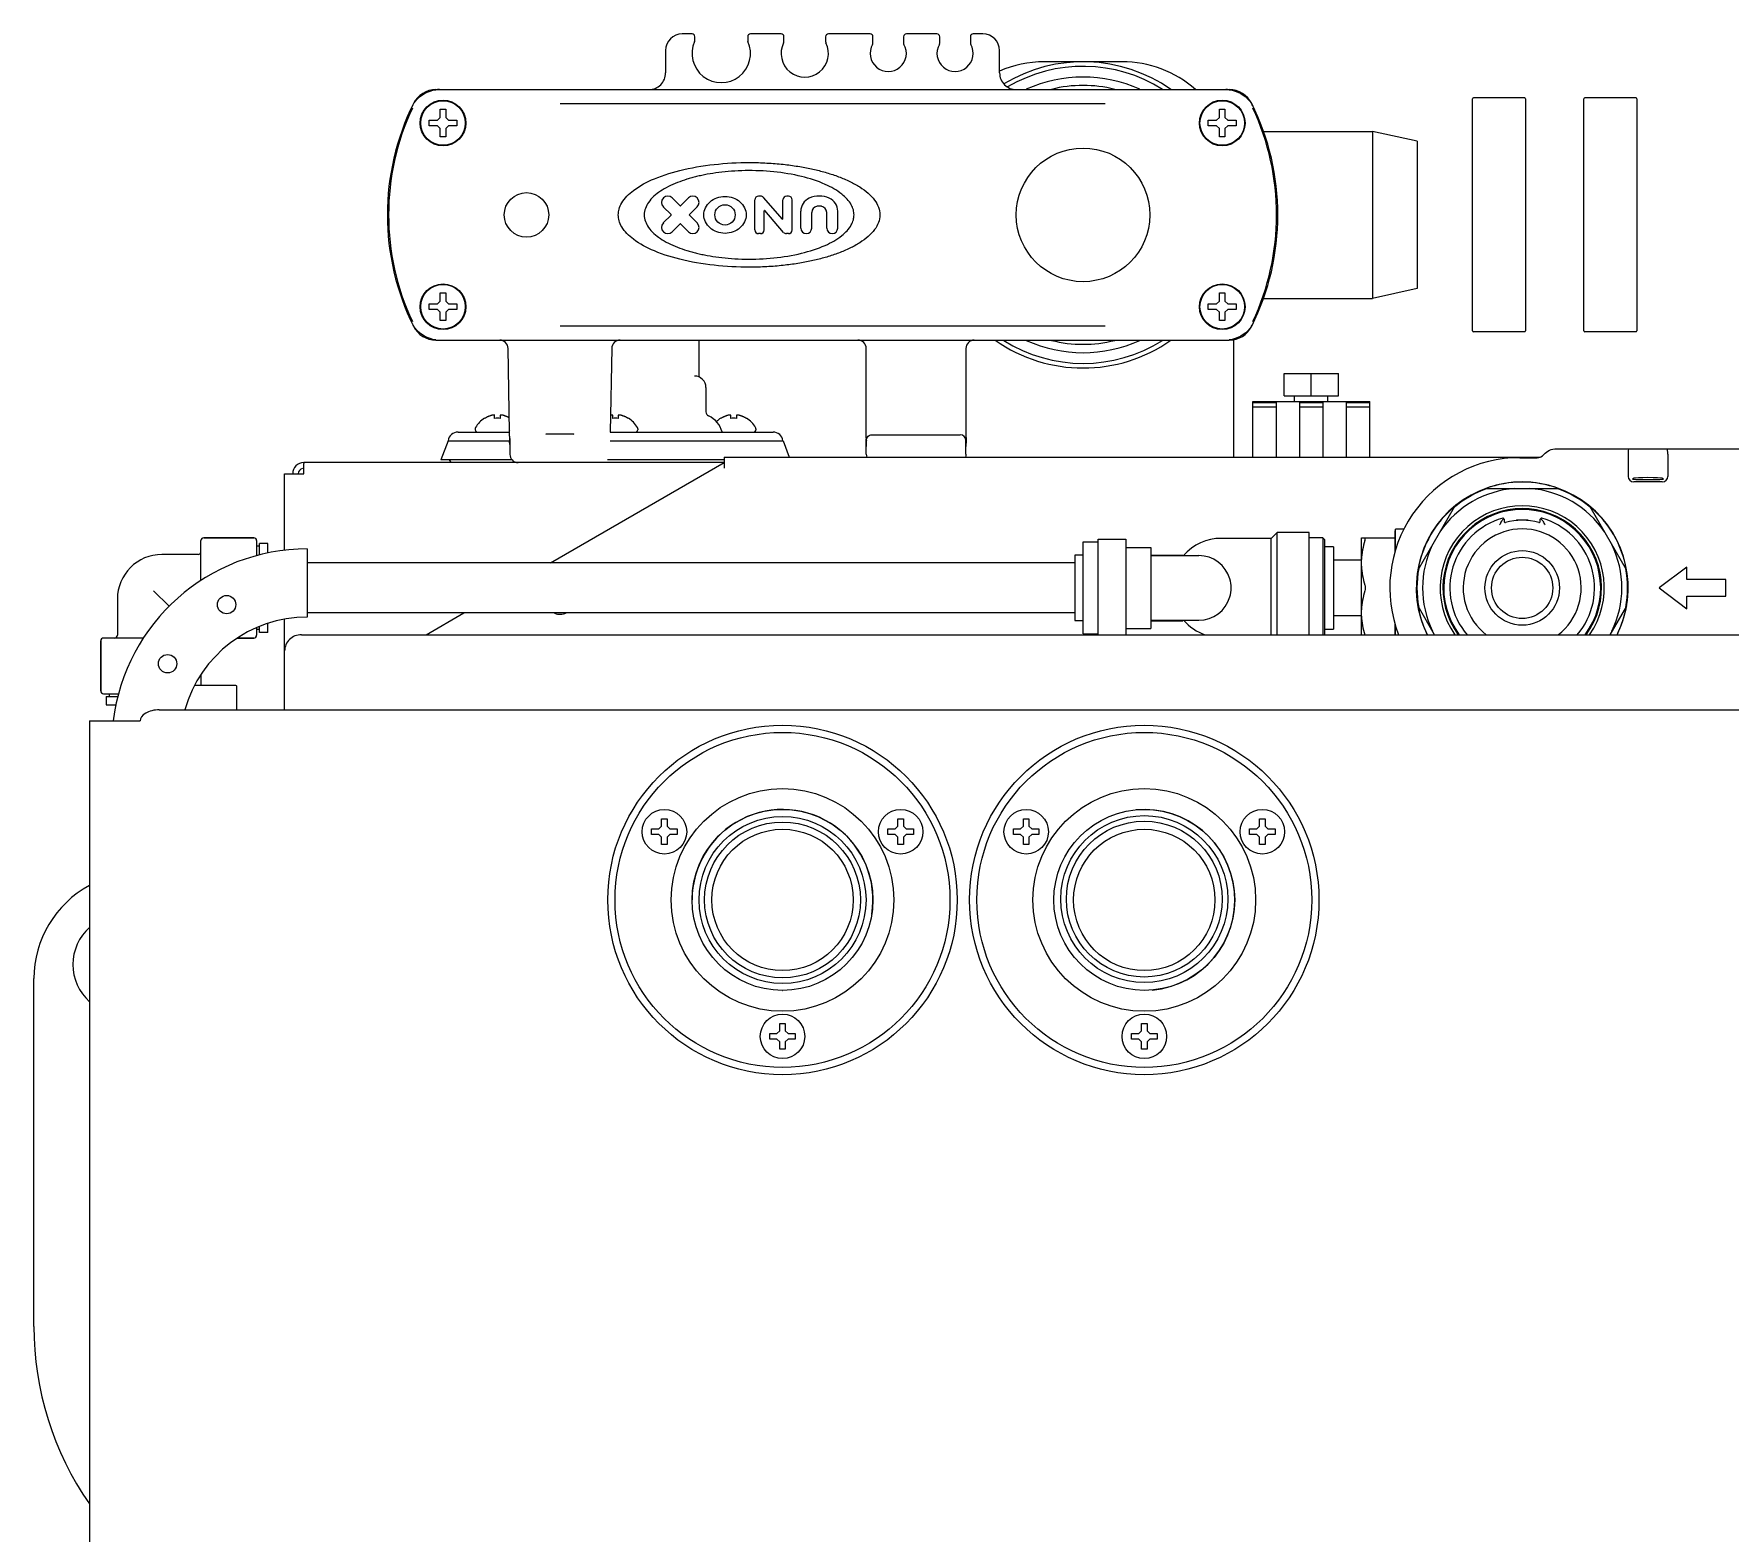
# Model space of a CAD drawing. Header units: millimetres. Extents: x 2482 to 7241, y 2335 to 6851.
# Drawn here: x 4966 to 5270.7, y 3093.3 to 3362.5 of the extents above; entities that cross this region are included whole.
import ezdxf

# ---------------------------------------------------------------- set-up
doc = ezdxf.new("R2010")
doc.units = ezdxf.units.MM
doc.header["$LTSCALE"] = 669.9
doc.layers.get('0').update_dxf_attribs({"linetype": 'CONTINUOUS'})
for name, color, linetype in [('_2211', 7, 'CONTINUOUS'), ('_7182', 7, 'CONTINUOUS'), ('_9295', 7, 'CONTINUOUS'), ('ASSI', 7, 'CONTINUOUS'), ('GEOM', 7, 'CONTINUOUS')]:
    doc.layers.add(name, color=color, linetype=linetype)

msp = doc.modelspace()

# ---------------------------------------------------------------- linework, layer by layer
at = {"color": 7, "linetype": 'Continuous'}
for p, q in [((5224.5, 3309.18), (5224.5, 3350.88)), ((5233.85, 3351.03), (5224.65, 3351.03)), ((5234, 3350.88), (5234, 3309.18)), ((5244.5, 3309.18), (5244.5, 3350.88)), ((5253.85, 3351.03), (5244.65, 3351.03)), ((5254, 3350.88), (5254, 3309.18)), ((5037, 3346.03), (5037, 3347.03)), ((5037, 3347.03), (5038.5, 3347.03)), ((5038.5, 3347.03), (5039, 3347.53)), ((5039, 3347.53), (5039, 3349.03)), ((5039, 3349.03), (5040, 3349.03)), ((5040, 3349.03), (5040, 3347.53)), ((5040, 3347.53), (5040.5, 3347.03)), ((5040.5, 3347.03), (5042, 3347.03)), ((5042, 3347.03), (5042, 3346.03)), ((5177, 3346.03), (5177, 3347.03)), ((5177, 3347.03), (5178.5, 3347.03)), ((5178.5, 3347.03), (5179, 3347.53)), ((5179, 3347.53), (5179, 3349.03)), ((5179, 3349.03), (5180, 3349.03)), ((5180, 3349.03), (5180, 3347.53)), ((5180, 3347.53), (5180.5, 3347.03)), ((5180.5, 3347.03), (5182, 3347.03)), ((5182, 3347.03), (5182, 3346.03)), ((5038.5, 3346.03), (5037, 3346.03)), ((5039, 3345.53), (5038.5, 3346.03)), ((5039, 3344.03), (5039, 3345.53)), ((5040, 3344.03), (5039, 3344.03)), ((5040.5, 3346.03), (5040, 3345.53)), ((5040, 3345.53), (5040, 3344.03)), ((5042, 3346.03), (5040.5, 3346.03)), ((5178.5, 3346.03), (5177, 3346.03)), ((5179, 3345.53), (5178.5, 3346.03)), ((5179, 3344.03), (5179, 3345.53)), ((5180, 3344.03), (5179, 3344.03)), ((5180.5, 3346.03), (5180, 3345.53)), ((5180, 3345.53), (5180, 3344.03)), ((5182, 3346.03), (5180.5, 3346.03)), ((5039, 3314.53), (5039, 3316.03)), ((5039, 3316.03), (5040, 3316.03)), ((5040, 3316.03), (5040, 3314.53)), ((5179, 3314.53), (5179, 3316.03)), ((5179, 3316.03), (5180, 3316.03)), ((5180, 3316.03), (5180, 3314.53)), ((5037, 3313.03), (5037, 3314.03)), ((5037, 3314.03), (5038.5, 3314.03)), ((5038.5, 3313.03), (5037, 3313.03)), ((5038.5, 3314.03), (5039, 3314.53)), ((5039, 3312.53), (5038.5, 3313.03)), ((5040, 3314.53), (5040.5, 3314.03)), ((5040.5, 3313.03), (5040, 3312.53)), ((5040.5, 3314.03), (5042, 3314.03)), ((5042, 3313.03), (5040.5, 3313.03)), ((5042, 3314.03), (5042, 3313.03)), ((5177, 3313.03), (5177, 3314.03)), ((5177, 3314.03), (5178.5, 3314.03)), ((5178.5, 3313.03), (5177, 3313.03)), ((5178.5, 3314.03), (5179, 3314.53)), ((5179, 3312.53), (5178.5, 3313.03)), ((5180, 3314.53), (5180.5, 3314.03)), ((5180.5, 3313.03), (5180, 3312.53)), ((5180.5, 3314.03), (5182, 3314.03)), ((5182, 3313.03), (5180.5, 3313.03)), ((5182, 3314.03), (5182, 3313.03)), ((5039, 3311.03), (5039, 3312.53)), ((5040, 3311.03), (5039, 3311.03)), ((5040, 3312.53), (5040, 3311.03)), ((5179, 3311.03), (5179, 3312.53)), ((5180, 3311.03), (5179, 3311.03)), ((5180, 3312.53), (5180, 3311.03)), ((5233.85, 3309.03), (5224.65, 3309.03)), ((5253.85, 3309.03), (5244.65, 3309.03)), ((5190.61, 3297.53), (5190.61, 3301.53)), ((5190.61, 3301.53), (5200.39, 3301.53)), ((5195.5, 3297.53), (5195.5, 3301.53)), ((5200.39, 3297.53), (5200.39, 3301.53)), ((5190.61, 3297.53), (5200.39, 3297.53)), ((5185, 3286.53), (5185, 3296.53)), ((5185, 3296.53), (5206, 3296.53)), ((5185, 3296.34), (5189.2, 3296.34)), ((5185, 3295.53), (5189.2, 3295.53)), ((5189.2, 3296.34), (5189.2, 3286.53)), ((5193.4, 3296.34), (5193.4, 3286.53)), ((5193.4, 3296.34), (5197.6, 3296.34)), ((5193.4, 3295.53), (5197.6, 3295.53)), ((5197.6, 3296.34), (5197.6, 3286.53)), ((5201.8, 3296.34), (5201.8, 3286.53)), ((5201.8, 3296.34), (5206, 3296.34)), ((5201.8, 3295.53), (5206, 3295.53)), ((5206, 3286.53), (5206, 3296.53)), ((5046.98, 3293.47), (5046.98, 3293.51)), ((5048.71, 3294.03), (5048.69, 3294.04)), ((5048.78, 3293.47), (5048.78, 3294.03)), ((5049.78, 3294.03), (5049.78, 3293.47)), ((5049.85, 3294.03), (5049.78, 3294.03)), ((5069.93, 3294.03), (5069.91, 3294.04)), ((5070, 3293.47), (5070, 3294.03)), ((5071, 3294.03), (5071, 3293.47)), ((5071.07, 3294.03), (5071, 3294.03)), ((5072.8, 3293.51), (5072.8, 3293.47)), ((5089.42, 3293.47), (5089.42, 3293.51)), ((5091.15, 3294.03), (5091.12, 3294.04)), ((5091.22, 3293.47), (5091.22, 3294.03)), ((5092.22, 3294.03), (5092.22, 3293.47)), ((5092.29, 3294.03), (5092.22, 3294.03)), ((5094.02, 3293.51), (5094.02, 3293.47)), ((4996, 3264.34), (4996, 3271.53)), ((5005.5, 3272.03), (4996.5, 3272.03)), ((5006, 3271.53), (5006, 3268.81)), ((5006.5, 3270.53), (5006, 3270.53)), ((5006.5, 3268.93), (5006.5, 3271.03)), ((5008, 3271.03), (5006.5, 3271.03)), ((5008, 3269.28), (5008, 3271.03)), ((4995.5, 3269.03), (4989, 3269.03)), ((4981, 3261.03), (4981, 3254.53)), ((4987.5, 3262.53), (4990.31, 3259.72)), ((5006, 3255.85), (5006, 3254.53)), ((5006.5, 3255.53), (5006, 3255.53)), ((5006.5, 3255.03), (5006.5, 3256.06)), ((5008, 3255.03), (5006.5, 3255.03)), ((5008, 3255.03), (5008, 3256.62)), ((4978, 3253.53), (4978, 3244.53)), ((4985.69, 3254.03), (4978.5, 3254.03)), ((5005.5, 3254.03), (5002.6, 3254.03)), ((4996, 3247.43), (4996, 3245.53)), ((4978.5, 3244.03), (4981.22, 3244.03)), ((4979, 3243.53), (4979, 3242.03)), ((4979, 3243.53), (4981.1, 3243.53)), ((4979.5, 3244.03), (4979.5, 3243.53)), ((4994.9, 3245.53), (5002.2, 3245.53)), ((4979, 3242.03), (4980.75, 3242.03)), ((5078.78, 3220.23), (5078.78, 3221.53)), ((5078.78, 3221.53), (5079.78, 3221.53)), ((5079.78, 3221.53), (5079.78, 3220.23)), ((5121.22, 3220.23), (5121.22, 3221.53)), ((5121.22, 3221.53), (5122.22, 3221.53)), ((5122.22, 3221.53), (5122.22, 3220.23)), ((5143.78, 3220.23), (5143.78, 3221.53)), ((5143.78, 3221.53), (5144.78, 3221.53)), ((5144.78, 3221.53), (5144.78, 3220.23)), ((5186.22, 3220.23), (5186.22, 3221.53)), ((5186.22, 3221.53), (5187.22, 3221.53)), ((5187.22, 3221.53), (5187.22, 3220.23)), ((5076.98, 3218.73), (5076.98, 3219.73)), ((5076.98, 3219.73), (5078.28, 3219.73)), ((5078.28, 3218.73), (5076.98, 3218.73)), ((5078.28, 3219.73), (5078.78, 3220.23)), ((5078.78, 3218.23), (5078.28, 3218.73)), ((5078.78, 3216.93), (5078.78, 3218.23)), ((5079.78, 3220.23), (5080.28, 3219.73)), ((5080.28, 3218.73), (5079.78, 3218.23)), ((5079.78, 3218.23), (5079.78, 3216.93)), ((5080.28, 3219.73), (5081.58, 3219.73)), ((5081.58, 3218.73), (5080.28, 3218.73)), ((5081.58, 3219.73), (5081.58, 3218.73)), ((5119.42, 3218.73), (5119.42, 3219.73)), ((5119.42, 3219.73), (5120.72, 3219.73)), ((5120.72, 3218.73), (5119.42, 3218.73)), ((5120.72, 3219.73), (5121.22, 3220.23)), ((5121.22, 3218.23), (5120.72, 3218.73)), ((5121.22, 3216.93), (5121.22, 3218.23)), ((5122.22, 3220.23), (5122.72, 3219.73)), ((5122.72, 3218.73), (5122.22, 3218.23)), ((5122.22, 3218.23), (5122.22, 3216.93)), ((5122.72, 3219.73), (5124.02, 3219.73)), ((5124.02, 3218.73), (5122.72, 3218.73)), ((5124.02, 3219.73), (5124.02, 3218.73)), ((5141.98, 3218.73), (5141.98, 3219.73)), ((5141.98, 3219.73), (5143.28, 3219.73)), ((5143.28, 3218.73), (5141.98, 3218.73)), ((5143.28, 3219.73), (5143.78, 3220.23)), ((5143.78, 3218.23), (5143.28, 3218.73)), ((5143.78, 3216.93), (5143.78, 3218.23)), ((5144.78, 3220.23), (5145.28, 3219.73)), ((5145.28, 3218.73), (5144.78, 3218.23)), ((5144.78, 3218.23), (5144.78, 3216.93)), ((5145.28, 3219.73), (5146.58, 3219.73)), ((5146.58, 3218.73), (5145.28, 3218.73)), ((5146.58, 3219.73), (5146.58, 3218.73)), ((5184.42, 3218.73), (5184.42, 3219.73)), ((5184.42, 3219.73), (5185.72, 3219.73)), ((5185.72, 3218.73), (5184.42, 3218.73)), ((5185.72, 3219.73), (5186.22, 3220.23)), ((5186.22, 3218.23), (5185.72, 3218.73)), ((5186.22, 3216.93), (5186.22, 3218.23)), ((5187.22, 3220.23), (5187.72, 3219.73)), ((5187.72, 3218.73), (5187.22, 3218.23)), ((5187.22, 3218.23), (5187.22, 3216.93)), ((5187.72, 3219.73), (5189.02, 3219.73)), ((5189.02, 3218.73), (5187.72, 3218.73)), ((5189.02, 3219.73), (5189.02, 3218.73)), ((5079.78, 3216.93), (5078.78, 3216.93)), ((5122.22, 3216.93), (5121.22, 3216.93)), ((5144.78, 3216.93), (5143.78, 3216.93)), ((5187.22, 3216.93), (5186.22, 3216.93)), ((5100, 3183.48), (5100, 3184.78)), ((5100, 3184.78), (5101, 3184.78)), ((5101, 3184.78), (5101, 3183.48)), ((5165, 3183.48), (5165, 3184.78)), ((5165, 3184.78), (5166, 3184.78)), ((5166, 3184.78), (5166, 3183.48)), ((5098.2, 3181.98), (5098.2, 3182.98)), ((5098.2, 3182.98), (5099.5, 3182.98)), ((5099.5, 3181.98), (5098.2, 3181.98)), ((5099.5, 3182.98), (5100, 3183.48)), ((5100, 3181.48), (5099.5, 3181.98)), ((5101, 3183.48), (5101.5, 3182.98)), ((5101.5, 3181.98), (5101, 3181.48)), ((5101.5, 3182.98), (5102.8, 3182.98)), ((5102.8, 3181.98), (5101.5, 3181.98)), ((5102.8, 3182.98), (5102.8, 3181.98)), ((5163.2, 3181.98), (5163.2, 3182.98)), ((5163.2, 3182.98), (5164.5, 3182.98)), ((5164.5, 3181.98), (5163.2, 3181.98)), ((5164.5, 3182.98), (5165, 3183.48)), ((5165, 3181.48), (5164.5, 3181.98)), ((5166, 3183.48), (5166.5, 3182.98)), ((5166.5, 3181.98), (5166, 3181.48)), ((5166.5, 3182.98), (5167.8, 3182.98)), ((5167.8, 3181.98), (5166.5, 3181.98)), ((5167.8, 3182.98), (5167.8, 3181.98)), ((5100, 3180.18), (5100, 3181.48)), ((5101, 3180.18), (5100, 3180.18)), ((5101, 3181.48), (5101, 3180.18)), ((5165, 3180.18), (5165, 3181.48)), ((5166, 3180.18), (5165, 3180.18)), ((5166, 3181.48), (5166, 3180.18))]:
    msp.add_line(p, q, dxfattribs=at)
for radius in [15, 14]:
    msp.add_circle((5165.5, 3207.13), radius, dxfattribs=at)
for centre, radius, start, end in [((5224.65, 3350.88), 0.15, 90, 180), ((5233.85, 3350.88), 0.15, 360, 90), ((5244.65, 3350.88), 0.15, 90, 180), ((5253.85, 3350.88), 0.15, 360, 90), ((5224.65, 3309.18), 0.15, 180, 270), ((5233.85, 3309.18), 0.15, 270, 0), ((5244.65, 3309.18), 0.15, 180, 270), ((5253.85, 3309.18), 0.15, 270, 0), ((5049.47, 3289.42), 4.75, 118.9687, 121.5341), ((5049.47, 3289.43), 4.75, 118.0074, 118.9684), ((5049.47, 3289.43), 4.75, 116.6813, 118.0074), ((5049.46, 3289.43), 4.74, 115.5402, 116.6812), ((5049.46, 3289.44), 4.74, 114.5722, 115.5402), ((5049.46, 3289.44), 4.73, 113.3175, 114.5722), ((5049.46, 3289.44), 4.73, 112.5474, 113.3174), ((5049.45, 3289.45), 4.72, 111.0025, 112.5476), ((5049.45, 3289.46), 4.72, 110.5181, 111.0023), ((5049.45, 3289.47), 4.7, 108.4656, 110.5187), ((5049.44, 3289.49), 4.68, 107.3773, 108.465), ((5049.44, 3289.5), 4.67, 106.3949, 107.3772), ((5049.43, 3289.53), 4.64, 104.3176, 106.3964), ((5048.54, 3292.04), 2.01, 95.1401, 97.2744), ((5048.53, 3292.06), 1.98, 94.2856, 95.1372), ((5048.53, 3292.07), 1.97, 93.0233, 94.286), ((5048.53, 3292.08), 1.96, 91.9964, 93.0228), ((5048.53, 3292.09), 1.95, 90.9261, 91.9964), ((5048.53, 3292.09), 1.95, 88.8459, 90.9258), ((5048.53, 3292.09), 1.96, 87.6233, 88.8455), ((5048.53, 3292.08), 1.96, 86.7841, 87.6235), ((5048.53, 3292.07), 1.97, 85.3984, 86.7833), ((5048.53, 3292.04), 2.01, 82.7259, 84.7415), ((5049.28, 3289.72), 3.79, 82.4013, 97.5987), ((5050.03, 3292.06), 1.98, 94.6009, 95.2558), ((5050.03, 3292.07), 1.97, 93.2166, 94.6016), ((5050.03, 3292.08), 1.96, 92.3765, 93.2159), ((5050.03, 3292.09), 1.95, 91.1544, 92.3767), ((5050.03, 3292.09), 1.95, 89.0741, 91.1541), ((5050.03, 3292.09), 1.95, 88.0037, 89.0738), ((5050.03, 3292.08), 1.96, 86.9771, 88.0037), ((5050.03, 3292.07), 1.97, 85.714, 86.9767), ((5050.03, 3292.06), 1.98, 84.8627, 85.7144), ((5050.03, 3292.04), 2.01, 82.7256, 84.8598), ((5049.14, 3289.53), 4.64, 73.6036, 75.6824), ((5049.13, 3289.5), 4.67, 72.6228, 73.6051), ((5049.12, 3289.49), 4.68, 71.535, 72.6227), ((5049.12, 3289.47), 4.7, 69.4813, 71.5344), ((5049.11, 3289.46), 4.72, 68.9977, 69.4819), ((5049.11, 3289.45), 4.72, 67.4524, 68.9975), ((5049.11, 3289.44), 4.73, 66.6826, 67.4526), ((5049.1, 3289.44), 4.73, 65.4278, 66.6825), ((5049.1, 3289.44), 4.74, 64.4598, 65.4278), ((5049.1, 3289.43), 4.74, 63.3188, 64.4598), ((5049.1, 3289.43), 4.75, 61.9926, 63.3187), ((5049.1, 3289.43), 4.75, 61.0278, 61.9926), ((5069.75, 3292.07), 1.97, 93.0231, 94.1249), ((5069.75, 3292.08), 1.96, 91.9964, 93.0228), ((5069.75, 3292.09), 1.95, 90.9261, 91.9964), ((5069.75, 3292.09), 1.95, 88.8459, 90.9258), ((5069.75, 3292.09), 1.96, 87.6233, 88.8455), ((5069.75, 3292.08), 1.96, 86.7841, 87.6235), ((5069.75, 3292.07), 1.97, 85.3984, 86.7833), ((5069.75, 3292.04), 2.01, 82.7259, 84.7415), ((5070.5, 3289.72), 3.79, 82.4013, 97.5987), ((5071.25, 3292.06), 1.98, 94.6009, 95.2558), ((5071.25, 3292.07), 1.97, 93.2166, 94.6016), ((5071.25, 3292.08), 1.96, 92.3765, 93.2159), ((5071.25, 3292.09), 1.95, 91.1544, 92.3767), ((5071.25, 3292.09), 1.95, 89.0741, 91.1541), ((5071.25, 3292.09), 1.95, 88.0037, 89.0738), ((5071.25, 3292.08), 1.96, 86.9771, 88.0037), ((5071.25, 3292.07), 1.97, 85.714, 86.9767), ((5071.25, 3292.06), 1.98, 84.8627, 85.7144), ((5071.25, 3292.04), 2.01, 82.7256, 84.8598), ((5070.35, 3289.53), 4.64, 73.6036, 75.6824), ((5070.34, 3289.5), 4.67, 72.6228, 73.6051), ((5070.34, 3289.49), 4.68, 71.535, 72.6227), ((5070.33, 3289.47), 4.7, 69.4813, 71.5344), ((5070.33, 3289.46), 4.72, 68.9977, 69.4819), ((5070.33, 3289.45), 4.72, 67.4524, 68.9975), ((5070.32, 3289.44), 4.73, 66.6826, 67.4526), ((5070.32, 3289.44), 4.73, 65.4278, 66.6825), ((5070.32, 3289.44), 4.74, 64.4598, 65.4278), ((5070.32, 3289.43), 4.74, 63.3188, 64.4598), ((5070.32, 3289.43), 4.75, 61.9926, 63.3187), ((5070.32, 3289.43), 4.75, 61.0316, 61.9926), ((5070.31, 3289.42), 4.75, 58.4659, 61.0313), ((5091.9, 3289.42), 4.75, 118.9687, 121.5341), ((5091.9, 3289.43), 4.75, 118.0074, 118.9684), ((5091.9, 3289.43), 4.75, 116.6813, 118.0074), ((5091.9, 3289.43), 4.74, 115.5402, 116.6812), ((5091.9, 3289.44), 4.74, 114.5722, 115.5402), ((5091.89, 3289.44), 4.73, 113.3175, 114.5722), ((5091.89, 3289.44), 4.73, 112.5474, 113.3174), ((5091.89, 3289.45), 4.72, 111.0025, 112.5476), ((5091.89, 3289.46), 4.72, 110.5181, 111.0023), ((5091.88, 3289.47), 4.7, 108.4656, 110.5187), ((5091.88, 3289.49), 4.68, 107.3773, 108.465), ((5091.87, 3289.5), 4.67, 106.3949, 107.3772), ((5091.86, 3289.53), 4.64, 104.3176, 106.3964), ((5090.97, 3292.04), 2.01, 95.1401, 97.2744), ((5090.97, 3292.06), 1.98, 94.2856, 95.1372), ((5090.97, 3292.07), 1.97, 93.0233, 94.286), ((5090.97, 3292.08), 1.96, 91.9964, 93.0228), ((5090.97, 3292.09), 1.95, 90.9261, 91.9964), ((5090.97, 3292.09), 1.95, 88.8459, 90.9258), ((5090.97, 3292.09), 1.96, 87.6233, 88.8455), ((5090.97, 3292.08), 1.96, 86.7841, 87.6235), ((5090.97, 3292.07), 1.97, 85.3984, 86.7833), ((5090.96, 3292.04), 2.01, 82.7259, 84.7415), ((5091.72, 3289.72), 3.79, 82.4013, 97.5987), ((5092.47, 3292.06), 1.98, 94.6009, 95.2558), ((5092.47, 3292.07), 1.97, 93.2166, 94.6016), ((5092.47, 3292.08), 1.96, 92.3765, 93.2159), ((5092.47, 3292.09), 1.95, 91.1544, 92.3767), ((5092.47, 3292.09), 1.95, 89.0741, 91.1541), ((5092.47, 3292.09), 1.95, 88.0037, 89.0738), ((5092.47, 3292.08), 1.96, 86.9771, 88.0037), ((5092.47, 3292.07), 1.97, 85.714, 86.9767), ((5092.47, 3292.06), 1.98, 84.8627, 85.7144), ((5092.46, 3292.04), 2.01, 82.7256, 84.8598), ((5091.57, 3289.53), 4.64, 73.6036, 75.6824), ((5091.56, 3289.5), 4.67, 72.6228, 73.6051), ((5091.56, 3289.49), 4.68, 71.535, 72.6227), ((5091.55, 3289.47), 4.7, 69.4813, 71.5344), ((5091.55, 3289.46), 4.72, 68.9977, 69.4819), ((5091.54, 3289.45), 4.72, 67.4524, 68.9975), ((5091.54, 3289.44), 4.73, 66.6826, 67.4526), ((5091.54, 3289.44), 4.73, 65.4278, 66.6825), ((5091.54, 3289.44), 4.74, 64.4598, 65.4278), ((5091.54, 3289.43), 4.74, 63.3188, 64.4598), ((5091.53, 3289.43), 4.75, 61.9926, 63.3187), ((5091.53, 3289.43), 4.75, 61.0316, 61.9926), ((5091.53, 3289.42), 4.75, 58.4659, 61.0313), ((4996.5, 3271.53), 0.5, 90, 180), ((5005.5, 3271.53), 0.5, 0, 90), ((4989, 3261.03), 8, 90, 180), ((4995.5, 3269.53), 0.5, 270, 360), ((4978.5, 3253.53), 0.5, 90, 180), ((4980.5, 3254.53), 0.5, 270, 360), ((5005.5, 3254.53), 0.5, 270, 360), ((4978.5, 3244.53), 0.5, 180, 270), ((5002.2, 3245.28), 0.25, 0, 90.0002)]:
    msp.add_arc(centre, radius, start, end, dxfattribs=at)
at = {"layer": '_2211', "color": 7, "linetype": 'Continuous'}
msp.add_arc((5233.4, 3263.03), 14.1, 323.2539, 216.7461, dxfattribs=at)
at = {"layer": '_7182', "color": 7, "linetype": 'Continuous'}
msp.add_arc((5233.4, 3263.03), 14.15, 323.497, 216.4965, dxfattribs=at)
at = {"layer": '_9295', "color": 7, "linetype": 'Continuous'}
for p, q in [((5210.62, 3269.71), (5210.62, 3273.58)), ((5212.13, 3273.58), (5210.62, 3273.58)), ((5210.62, 3254.62), (5210.62, 3256.35))]:
    msp.add_line(p, q, dxfattribs=at)
at = {"layer": 'ASSI', "color": 7, "linetype": 'Continuous'}
for p, q in [((5192.5, 3296.53), (5192.5, 3297.53)), ((5198.5, 3296.53), (5198.5, 3297.53)), ((5045.28, 3291.63), (5045.28, 3291.43)), ((5074.5, 3291.63), (5074.5, 3291.43)), ((5095.72, 3291.63), (5095.72, 3291.43)), ((5210.62, 3273.28), (5210.6, 3273.28)), ((4996.5, 3272.03), (5005.5, 3272.03)), ((5015.12, 3270.03), (5015.12, 3257.78)), ((5154.5, 3254.78), (5154.5, 3271.28)), ((5154.5, 3271.28), (5157.2, 3271.28)), ((5157.2, 3271.78), (5162.2, 3271.78)), ((5162.2, 3270.3), (5166.7, 3270.3)), ((5188.3, 3271.93), (5179.3, 3271.93)), ((5189.35, 3272.98), (5188.3, 3271.93)), ((5188.3, 3254.62), (5188.3, 3271.93)), ((5189.35, 3254.62), (5189.35, 3272.98)), ((5195.15, 3272.98), (5189.35, 3272.98)), ((5195.15, 3254.62), (5195.15, 3272.98)), ((5197.6, 3272.03), (5195.15, 3272.03)), ((5199.5, 3270.43), (5197.9, 3270.43)), ((5199.5, 3270.43), (5199.5, 3255.63)), ((5166.7, 3268.93), (5172.4, 3268.93)), ((5166.7, 3268.83), (5175.3, 3268.83)), ((5172.4, 3268.83), (5172.4, 3268.93)), ((5204.5, 3268.03), (5199.5, 3268.03)), ((5204.5, 3258.03), (5199.5, 3258.03)), ((5154.5, 3254.78), (5157.2, 3254.78)), ((5162.2, 3255.75), (5166.7, 3255.75)), ((5166.7, 3257.23), (5175.3, 3257.23)), ((5166.7, 3257.13), (5172.4, 3257.13)), ((5172.4, 3257.13), (5172.4, 3257.23)), ((5197.9, 3255.63), (5199.5, 3255.63)), ((4978, 3244.53), (4978, 3253.53)), ((5002.6, 3254.03), (5005.5, 3254.03)), ((5002.45, 3241.13), (5002.45, 3245.28))]:
    msp.add_line(p, q, dxfattribs=at)
at = {"layer": 'ASSI', "linetype": 'Continuous'}
for p, q in [((5040.41, 3289.45), (5039.11, 3286.03)), ((5040.41, 3289.45), (5051.46, 3289.45)), ((5042.2, 3291.03), (5051.44, 3291.03)), ((5069.54, 3289.45), (5100.59, 3289.45)), ((5069.56, 3291.03), (5098.8, 3291.03)), ((5100.59, 3289.45), (5101.7, 3286.53))]:
    msp.add_line(p, q, dxfattribs=at)
at = {"layer": 'ASSI', "color": 7, "linetype": 'Continuous'}
for centre, radius in [((5039.5, 3346.53), 4), ((5179.5, 3346.53), 4), ((5039.5, 3313.53), 4), ((5179.5, 3313.53), 4), ((5000.62, 3260.02), 1.65), ((4990.01, 3249.41), 1.65), ((5079.28, 3219.23), 4), ((5100.5, 3206.98), 16.25), ((5121.72, 3219.23), 4), ((5144.28, 3219.23), 4), ((5165.5, 3206.98), 16.25), ((5186.72, 3219.23), 4), ((5100.5, 3206.98), 12.7), ((5165.5, 3206.98), 12.7), ((5100.5, 3182.48), 4), ((5165.5, 3182.48), 4)]:
    msp.add_circle(centre, radius, dxfattribs=at)
at = {"layer": 'ASSI', "linetype": 'Continuous'}
for centre, radius in [((5100.5, 3206.98), 30.09), ((5165.5, 3206.98), 30.09), ((5100.5, 3206.98), 20), ((5165.5, 3206.98), 20)]:
    msp.add_circle(centre, radius, dxfattribs=at)
at = {"layer": 'ASSI', "color": 7, "linetype": 'Continuous'}
for centre, radius, start, end in [((5154.5, 3330.03), 24.75, 65.6595, 114.3405), ((5154.5, 3330.03), 23.25, 75.8592, 104.1408), ((5154.5, 3330.03), 24.75, 245.6595, 294.3405), ((5154.5, 3330.03), 23.25, 255.8592, 284.1408), ((5084.7, 3299.03), 2.05, 0, 90), ((5045.68, 3291.63), 0.4, 149.6988, 180), ((5045.68, 3291.43), 0.4, 180, 270), ((5049.48, 3289.41), 4.8, 121.4579, 149.6988), ((5070.3, 3289.41), 4.8, 30.3012, 58.5421), ((5074.1, 3291.43), 0.4, 270, 360), ((5074.1, 3291.63), 0.4, 0, 30.3012), ((5085.5, 3290.03), 4.25, 13.6627, 66.0499), ((5091.92, 3289.41), 4.8, 121.4579, 133.366), ((5091.52, 3289.41), 4.8, 30.3012, 58.5421), ((5095.32, 3291.43), 0.4, 270, 360), ((5095.32, 3291.63), 0.4, 0, 30.3012), ((5055.5, 3290.03), 4.25, 163.6788, 166.3373), ((5233.4, 3263.03), 19.04, 333.7728, 206.2272), ((5015.12, 3234.91), 35.12, 90, 173.0912), ((5179.3, 3263.03), 8.9, 90, 139.2729), ((5175.3, 3263.03), 5.8, 16.305, 90), ((5175.3, 3263.03), 5.8, 270, 343.7046), ((5015.12, 3234.91), 22.88, 90, 164.1931), ((5179.3, 3263.03), 8.9, 220.7272, 251.1273)]:
    msp.add_arc(centre, radius, start, end, dxfattribs=at)
at = {"layer": 'ASSI', "linetype": 'Continuous'}
for centre, radius, start, end in [((5042.2, 3289.23), 1.8, 90, 173.0057), ((5098.8, 3289.23), 1.8, 6.9943, 90), ((5060.5, 3260.53), 2.25, 244.9906, 300)]:
    msp.add_arc(centre, radius, start, end, dxfattribs=at)
at = {"layer": 'ASSI', "color": 7, "linetype": 'Continuous'}
msp.add_ellipse((5060.5, 3290.67), major_axis=(2.5, 0), ratio=0.017455, dxfattribs=at)
for points in [[(5181.1, 3263.03), (5181.1, 3263.58), (5181.02, 3264.13), (5180.87, 3264.66)], [(5180.87, 3261.4), (5181.02, 3261.93), (5181.1, 3262.48), (5181.1, 3263.03)]]:
    msp.add_open_spline(points, degree=3, dxfattribs=at)
at = {"layer": 'GEOM', "color": 7, "linetype": 'Continuous'}
for p, q in [((5084.25, 3362.53), (5082.5, 3362.53)), ((5084.75, 3361.37), (5084.75, 3362.03)), ((5094.25, 3362.03), (5094.25, 3361.37)), ((5100.25, 3362.53), (5094.75, 3362.53)), ((5100.75, 3361.15), (5100.75, 3362.03)), ((5108.25, 3362.03), (5108.25, 3361.15)), ((5116.25, 3362.53), (5108.75, 3362.53)), ((5116.75, 3360.9), (5116.75, 3362.03)), ((5122.25, 3362.03), (5122.25, 3360.9)), ((5128.25, 3362.53), (5122.75, 3362.53)), ((5128.75, 3360.9), (5128.75, 3362.03)), ((5134.25, 3362.03), (5134.25, 3360.9)), ((5136.5, 3362.53), (5134.75, 3362.53)), ((5079.5, 3359.53), (5079.5, 3355.53)), ((5139.5, 3355.53), (5139.5, 3359.53)), ((5161.5, 3357.53), (5147.5, 3357.53)), ((5038.22, 3352.53), (5180.78, 3352.53)), ((5060.55, 3350.03), (5158.45, 3350.03)), ((5186.89, 3345.03), (5206.5, 3345.03)), ((5206.5, 3345.03), (5206.5, 3315.03)), ((5214.5, 3343.28), (5206.5, 3345.03)), ((5214.5, 3343.28), (5214.5, 3316.78)), ((5080.5, 3330.07), (5079.08, 3331.48)), ((5082.09, 3331.66), (5080.67, 3333.07)), ((5082.17, 3331.66), (5083.58, 3333.07)), ((5083.76, 3330.07), (5085.17, 3331.48)), ((5095.51, 3327.33), (5095.51, 3332.73)), ((5096.58, 3333.4), (5096.19, 3333.4)), ((5100.47, 3329.27), (5097.09, 3333.17)), ((5100.57, 3329.31), (5100.57, 3332.73)), ((5101.58, 3333.4), (5101.25, 3333.4)), ((5102.26, 3327.33), (5102.26, 3332.73)), ((5079.08, 3328.58), (5080.5, 3329.99)), ((5080.67, 3326.99), (5082.09, 3328.4)), ((5083.58, 3326.99), (5082.17, 3328.4)), ((5085.17, 3328.58), (5083.76, 3329.99)), ((5097.2, 3327.33), (5097.2, 3330.75)), ((5100.69, 3326.89), (5097.3, 3330.79)), ((5103.78, 3327.64), (5103.78, 3330.71)), ((5105.75, 3327.64), (5105.75, 3330.46)), ((5108.45, 3327.64), (5108.45, 3330.46)), ((5110.41, 3327.64), (5110.41, 3330.71)), ((5096.52, 3326.66), (5096.19, 3326.66)), ((5101.58, 3326.66), (5101.19, 3326.66)), ((5214.5, 3316.78), (5206.5, 3315.03)), ((5186.89, 3315.03), (5206.5, 3315.03)), ((5158.45, 3310.03), (5060.55, 3310.03)), ((5038.22, 3307.53), (5180.78, 3307.53)), ((5085.5, 3300.9), (5085.5, 3307.53)), ((5181.5, 3307.61), (5181.5, 3286.53)), ((5051.44, 3290.99), (5051.18, 3306.06)), ((5069.82, 3306.06), (5069.56, 3291.03)), ((5115.54, 3290.63), (5115.54, 3306.03)), ((5133.46, 3306.03), (5133.46, 3290.63)), ((5086.75, 3299.03), (5086.75, 3294.64)), ((5051.48, 3288.79), (5051.51, 3287)), ((5115.54, 3287.03), (5115.54, 3288.43)), ((5116.56, 3290.53), (5132.44, 3290.53)), ((5133.46, 3287.03), (5133.46, 3288.43)), ((5014.5, 3285.53), (5014.5, 3285.38)), ((5233, 3286.42), (5236.06, 3286.42)), ((5239.56, 3288.03), (5292.54, 3288.03)), ((5252.44, 3287.03), (5252.44, 3283.06)), ((5259.56, 3287.03), (5259.56, 3283.06)), ((5253.51, 3282.71), (5253.21, 3282.53)), ((5258.79, 3282.53), (5258.49, 3282.71)), ((5226.87, 3280.88), (5239.93, 3280.88)), ((5258.57, 3282.07), (5253.43, 3282.07)), ((5214.68, 3266.3), (5221.21, 3277.61)), ((5252.12, 3266.3), (5245.59, 3277.61)), ((5210.6, 3269.63), (5210.6, 3273.28)), ((5230.15, 3275.36), (5230.15, 3275)), ((5232.4, 3275.23), (5232.4, 3275.14)), ((5232.4, 3275.23), (5234.4, 3275.23)), ((5234.4, 3275.23), (5234.4, 3275.14)), ((5236.65, 3275), (5236.65, 3275.36)), ((5157.2, 3254.62), (5157.2, 3271.78)), ((5162.2, 3271.78), (5162.2, 3254.62)), ((5166.7, 3270.3), (5166.7, 3255.75)), ((5197.6, 3272.03), (5197.6, 3254.62)), ((5197.9, 3271.73), (5197.6, 3272.03)), ((5197.9, 3271.73), (5197.9, 3254.62)), ((5204.5, 3254.62), (5204.5, 3272.03)), ((5204.5, 3272.03), (5210.6, 3272.03)), ((5153, 3267.53), (5015.12, 3267.53)), ((5153, 3268.88), (5153, 3257.18)), ((5154.5, 3268.88), (5153, 3268.88)), ((5263, 3266.78), (5258, 3263.03)), ((5263, 3264.53), (5263, 3266.78)), ((5270, 3264.53), (5263, 3264.53)), ((5270, 3261.53), (5270, 3264.53)), ((5258, 3263.03), (5263, 3259.28)), ((5263, 3259.28), (5263, 3261.53)), ((5263, 3261.53), (5270, 3261.53)), ((5153, 3258.53), (5015.12, 3258.53)), ((5217.64, 3254.62), (5214.68, 3259.76)), ((5252.12, 3259.76), (5249.15, 3254.62)), ((5153, 3257.18), (5154.5, 3257.18)), ((5210.6, 3254.62), (5210.6, 3256.43)), ((4966, 3130.38), (4966, 3192.85))]:
    msp.add_line(p, q, dxfattribs=at)
at = {"layer": 'GEOM', "linetype": 'Continuous'}
for p, q in [((5040.41, 3289.45), (5039.11, 3286.03)), ((5100.59, 3289.45), (5101.7, 3286.53)), ((5090, 3285.53), (5014.5, 3285.53)), ((5014.5, 3283.53), (5014.5, 3285.38)), ((5051.91, 3286.03), (5039.11, 3286.03)), ((5058.82, 3267.53), (5090, 3285.53)), ((5090, 3286.03), (5069.08, 3286.03)), ((5090, 3286.53), (5090, 3284.53)), ((5090, 3286.53), (5236.61, 3286.53)), ((5011, 3269.76), (5011, 3283.53)), ((5011, 3283.53), (5014.5, 3283.53)), ((5036.46, 3254.62), (5043.23, 3258.53)), ((5011, 3241.13), (5011, 3257.37)), ((5011.05, 3241.13), (5011.05, 3251.72)), ((5014.05, 3254.62), (5806.95, 3254.62)), ((4988.53, 3241.13), (5832.47, 3241.13)), ((4976, 3239.13), (4976, 2464.63)), ((4976, 3239.13), (4985.07, 3239.13))]:
    msp.add_line(p, q, dxfattribs=at)
at = {"layer": 'GEOM', "color": 7, "linetype": 'Continuous'}
for centre, radius in [((5039.5, 3346.53), 4.1), ((5179.5, 3346.53), 4.1), ((5154.5, 3330.03), 12), ((5054.5, 3330.03), 4), ((5090.17, 3330.03), 1.83), ((5039.5, 3313.53), 4.1), ((5179.5, 3313.53), 4.1), ((5233.4, 3263.03), 6.7), ((5233.4, 3263.03), 5.5), ((5100.5, 3206.98), 15), ((5100.5, 3206.98), 14)]:
    msp.add_circle(centre, radius, dxfattribs=at)
at = {"layer": 'GEOM', "linetype": 'Continuous'}
for centre in [(5100.5, 3206.98), (5165.5, 3206.98)]:
    msp.add_circle(centre, 31.39, dxfattribs=at)
at = {"layer": 'GEOM', "color": 7, "linetype": 'Continuous'}
for centre, radius, start, end in [((5082.5, 3359.53), 3, 90, 180), ((5084.25, 3362.03), 0.5, 0, 90), ((5094.75, 3362.03), 0.5, 90, 180), ((5100.25, 3362.03), 0.5, 0, 90), ((5108.75, 3362.03), 0.5, 90, 180), ((5116.25, 3362.03), 0.5, 0, 90), ((5122.75, 3362.03), 0.5, 90, 180), ((5128.25, 3362.03), 0.5, 0, 90), ((5134.75, 3362.03), 0.5, 90, 180), ((5136.5, 3359.53), 3, 0, 90), ((5089.5, 3359.03), 5.25, 155.9294, 24.0706), ((5084.25, 3361.37), 0.5, 335.9294, 360), ((5094.75, 3361.37), 0.5, 180, 204.0706), ((5104.5, 3359.03), 4.25, 153.4746, 26.5254), ((5100.25, 3361.15), 0.5, 333.4746, 360), ((5108.75, 3361.15), 0.5, 180, 206.5254), ((5119.5, 3359.03), 3.25, 150.0736, 29.9264), ((5116.25, 3360.9), 0.5, 330.0736, 360), ((5122.75, 3360.9), 0.5, 180, 209.9264), ((5131.5, 3359.03), 3.25, 150.0736, 29.9264), ((5128.25, 3360.9), 0.5, 330.0736, 360), ((5134.75, 3360.9), 0.5, 180, 209.9264), ((5147.5, 3337.53), 20, 90, 113.6505), ((5154.5, 3330.03), 27.5, 55.006, 121.1701), ((5154.5, 3330.03), 26.68, 57.6773, 120.5528), ((5161.5, 3337.53), 20, 48.7866, 90), ((5038.22, 3348.03), 4.5, 89.9984, 153.6114), ((5038.85, 3347.03), 5.5, 90.0093, 96.5079), ((5180.15, 3347.03), 5.5, 83.4921, 89.9907), ((5180.78, 3348.03), 4.5, 26.3886, 90.0016), ((5074.5, 3330.03), 45, 153.6098, 206.3902), ((5038.83, 3347.04), 5.48, 151.8648, 154.5057), ((5038.86, 3347.02), 5.52, 147.1837, 151.8635), ((5038.85, 3347.03), 5.51, 141.6984, 147.1872), ((5180.15, 3347.03), 5.51, 32.8128, 38.3064), ((5180.14, 3347.02), 5.52, 28.1358, 32.8162), ((5144.5, 3330.03), 45, 333.6098, 26.3902), ((5180.17, 3347.04), 5.48, 25.4943, 28.1345), ((5074.98, 3330.03), 45.25, 154.9331, 205.0669), ((5144.02, 3330.03), 45.25, 334.9331, 25.0669), ((5079.88, 3332.28), 1.12, 45, 225), ((5082.13, 3331.7), 0.0562, 225, 315), ((5084.38, 3332.28), 1.12, 315, 135), ((5096.19, 3332.73), 0.675, 90, 180), ((5096.58, 3332.73), 0.675, 41, 90), ((5101.25, 3332.73), 0.675, 90, 180), ((5101.58, 3332.73), 0.675, 0, 90), ((5106.31, 3330.71), 2.53, 113.5782, 180), ((5107.1, 3328.91), 4.5, 66.4218, 113.5782), ((5106.87, 3330.46), 1.12, 97.6623, 180), ((5107.1, 3328.79), 2.81, 82.3377, 97.6623), ((5107.32, 3330.46), 1.12, 0, 82.3377), ((5107.88, 3330.71), 2.53, 0, 66.4218), ((5079.88, 3327.78), 1.12, 135, 315), ((5080.46, 3330.03), 0.0562, 315, 45), ((5082.13, 3328.36), 0.0562, 45, 135), ((5084.38, 3327.78), 1.12, 225, 45), ((5083.8, 3330.03), 0.0562, 135, 225), ((5097.25, 3330.75), 0.0562, 41, 180), ((5100.52, 3329.31), 0.0562, 221, 360), ((5096.19, 3327.33), 0.675, 180, 270), ((5096.52, 3327.33), 0.675, 270, 360), ((5101.19, 3327.33), 0.675, 221, 270), ((5101.58, 3327.33), 0.675, 270, 360), ((5104.76, 3327.64), 0.984, 180, 360), ((5109.43, 3327.64), 0.984, 180, 360), ((5038.83, 3313.02), 5.48, 205.4943, 208.1345), ((5038.86, 3313.04), 5.52, 208.1358, 212.8162), ((5038.22, 3312.03), 4.5, 206.3886, 270.0016), ((5038.85, 3313.03), 5.51, 212.8128, 218.3064), ((5180.78, 3312.03), 4.5, 269.9984, 333.6114), ((5180.15, 3313.03), 5.51, 321.6984, 327.1872), ((5180.14, 3313.04), 5.52, 327.1837, 331.8635), ((5180.17, 3313.02), 5.48, 331.8648, 334.5057), ((5038.85, 3313.03), 5.5, 263.4921, 269.9907), ((5154.5, 3330.03), 27.5, 235.006, 304.994), ((5154.5, 3330.03), 26.68, 237.6773, 302.3227), ((5180.15, 3313.03), 5.5, 270.0093, 276.5079), ((5087.55, 3294.64), 0.8, 180, 246.0499), ((5055.5, 3290.03), 4.25, 163.3946, 166.3509), ((5069.27, 3290.2), 17.82, 179.6442, 182.278), ((5153.06, 3289.03), 37.54, 178.6304, 178.9342), ((5132.44, 3289.53), 1, 0.0611, 90.0479), ((5041.35, 3286.33), 0.8, 202.3457, 232.3249), ((5233, 3263.03), 23.39, 90, 201.1346), ((5014.5, 3283.53), 1, 105.4975, 180), ((5233.4, 3263.03), 17.9, 94.2835, 145.7165), ((5233.4, 3263.03), 18.92, 109.3395, 130.6605), ((5233.4, 3263.03), 19.01, 69.9099, 110.0901), ((5233.4, 3263.03), 17.9, 34.2835, 85.7165), ((5233.4, 3263.03), 18.92, 49.3395, 70.6605), ((5233.4, 3263.03), 19.01, 129.9099, 170.0901), ((5233.4, 3263.03), 14.75, 325.1547, 214.8453), ((5233.4, 3263.03), 14.25, 323.7189, 216.2811), ((5233.4, 3263.03), 19.01, 9.9099, 50.0901), ((5233.4, 3263.03), 13, 105.6364, 220.5), ((5233.4, 3263.03), 10.6, 307.4415, 232.5585), ((5255.45, 3256.02), 32, 142.4625, 143.6226), ((5229.95, 3275.36), 0.2, 360, 105.6364), ((5230.35, 3275), 0.2, 180, 284.2979), ((5233.4, 3263.03), 12.15, 75.7021, 104.2979), ((5236.45, 3275), 0.2, 255.7021, 360), ((5236.85, 3275.36), 0.2, 74.3636, 180), ((5211.35, 3256.02), 32, 36.3774, 37.5375), ((5233.4, 3263.03), 13, 319.5, 74.3636), ((5233.4, 3263.03), 17.9, 154.2835, 205.7165), ((5233.4, 3263.03), 17.9, 334.2835, 25.7165), ((5233.4, 3263.03), 18.92, 169.3395, 190.6605), ((5233.4, 3263.03), 18.92, 349.3395, 10.6605), ((5233.4, 3263.03), 19.01, 189.9099, 206.3138), ((5233.4, 3263.03), 19.01, 333.6862, 350.0901), ((5100.5, 3206.98), 16.25, 351.0028, 180), ((5165.5, 3206.98), 16.25, 275.0516, 95.0516), ((4985, 3192.85), 19, 118.3272, 180), ((4982, 3195.38), 9, 132.0773, 227.9227), ((5100.5, 3206.98), 16.25, 269.8638, 269.9997), ((5165.5, 3206.98), 16.25, 269.8638, 269.9997), ((5022, 3130.38), 56, 180, 214.7168)]:
    msp.add_arc(centre, radius, start, end, dxfattribs=at)
at = {"layer": 'GEOM', "linetype": 'Continuous'}
msp.add_arc((5014.5, 3283.53), 2, 90, 180, dxfattribs=at)
at = {"layer": 'GEOM', "color": 7, "linetype": 'Continuous'}
for centre, major_axis, ratio, start_param, end_param in [((5076.5, 3355.53), (0, 3), 0.999391, -3.141593, -1.570796), ((5142.5, 3355.53), (0, 3), 0.999391, 1.570796, 3.141593), ((5049.68, 3306.03), (1.25, 0.84), 0.998054, -0.574753, 0.976781), ((5071.32, 3306.03), (1.25, -0.84), 0.998054, 2.164812, 3.716346), ((5114.04, 3306.03), (1.25, 0.83), 0.998023, -0.586855, 0.982115), ((5134.96, 3306.03), (1.25, -0.83), 0.998023, 2.159478, 3.728448), ((5252.53, 3287.03), (0, 1), 0.087489, 0, 1.570796), ((5259.47, 3287.03), (0, 1), 0.087489, -1.570796, 0), ((5253.43, 3283.06), (0.382, 0.916), 0.997889, -4.316658, -2.747363), ((5256, 3282.7), (4.25, 0), 0.052408, -2.286938, -0.854655), ((5256, 3282.7), (2.5, 0), 0.052408, 0.087266, 3.054326), ((5258.57, 3283.06), (-0.382, 0.916), 0.997889, -3.535823, -1.966527)]:
    msp.add_ellipse(centre, major_axis=major_axis, ratio=ratio, start_param=start_param, end_param=end_param, dxfattribs=at)
at = {"layer": 'GEOM', "linetype": 'Continuous'}
msp.add_ellipse((4988.53, 3239.13), major_axis=(3.46, 0), ratio=0.57735, start_param=1.570796, end_param=3.141593, dxfattribs=at)
at = {"layer": 'GEOM', "color": 7, "linetype": 'Continuous'}
for points in [[(5034.53, 3350.44), (5035.4, 3351.55), (5036.82, 3352.33), (5038.22, 3352.49)], [(5180.78, 3352.49), (5182.18, 3352.33), (5183.6, 3351.55), (5184.47, 3350.44)], [(5038.22, 3307.57), (5036.82, 3307.72), (5035.4, 3308.51), (5034.53, 3309.62)], [(5184.47, 3309.62), (5183.6, 3308.51), (5182.18, 3307.72), (5180.78, 3307.57)], [(5051.45, 3290.31), (5051.45, 3290.54), (5051.45, 3290.76), (5051.44, 3290.99)], [(5051.48, 3288.79), (5051.48, 3289.02), (5051.47, 3289.26), (5051.46, 3289.49)], [(5115.54, 3288.43), (5115.54, 3288.86), (5115.52, 3289.3), (5115.52, 3289.73)], [(5115.53, 3289.93), (5115.53, 3290.16), (5115.54, 3290.39), (5115.54, 3290.63)], [(5115.56, 3289.53), (5115.56, 3289.8), (5115.69, 3290.1), (5115.9, 3290.28)], [(5115.9, 3290.28), (5116.08, 3290.44), (5116.33, 3290.53), (5116.56, 3290.53)], [(5133.46, 3290.63), (5133.46, 3290.41), (5133.46, 3290.19), (5133.47, 3289.97)], [(5133.47, 3289.34), (5133.47, 3289.04), (5133.46, 3288.73), (5133.46, 3288.43)], [(5133.47, 3289.97), (5133.47, 3289.76), (5133.48, 3289.55), (5133.47, 3289.34)], [(5051.51, 3287), (5051.52, 3286.65), (5051.67, 3286.28), (5051.9, 3286.02)], [(5051.9, 3286.02), (5052.18, 3285.72), (5052.61, 3285.53), (5053.01, 3285.53)], [(5115.54, 3287.03), (5115.54, 3286.86), (5115.57, 3286.69), (5115.63, 3286.53)], [(5133.46, 3287.03), (5133.46, 3286.86), (5133.43, 3286.69), (5133.37, 3286.53)], [(5236.06, 3286.42), (5236.51, 3286.42), (5236.99, 3286.64), (5237.28, 3286.98)], [(5237.28, 3286.98), (5237.82, 3287.62), (5238.72, 3288.03), (5239.56, 3288.03)], [(5229.68, 3275), (5229.53, 3274.8), (5229.43, 3274.56), (5229.35, 3274.33)], [(5237.12, 3275), (5237.27, 3274.8), (5237.37, 3274.56), (5237.45, 3274.33)], [(5205.13, 3271.53), (5204.79, 3270.42), (5204.56, 3269.27), (5204.5, 3268.11)], [(5204.5, 3266.95), (5204.56, 3265.79), (5204.79, 3264.64), (5205.13, 3263.53)], [(5205.13, 3262.53), (5204.79, 3261.42), (5204.56, 3260.27), (5204.5, 3259.11)], [(5204.5, 3257.95), (5204.56, 3256.82), (5204.78, 3255.7), (5205.1, 3254.62)]]:
    msp.add_open_spline(points, degree=3, dxfattribs=at)
for points, knots in [([(5071, 3330.03), (5071, 3330.38), (5071.11, 3331.14), (5071.84, 3332.77), (5073.95, 3334.82), (5077.8, 3336.81), (5082.98, 3338.36), (5089.01, 3339.29), (5094.28, 3339.5), (5098.39, 3339.33), (5101.23, 3339.06), (5103.45, 3338.74), (5105.09, 3338.43), (5106.24, 3338.18), (5107.35, 3337.91), (5108.8, 3337.5), (5110.57, 3336.92), (5112.56, 3336.08), (5114.36, 3335.11), (5115.88, 3334), (5117.36, 3332.47), (5118, 3330.97), (5118, 3330.03)], [0, 0, 0, 0, 0.019595, 0.041687, 0.098505, 0.178312, 0.28079, 0.397776, 0.516806, 0.573346, 0.626384, 0.67521, 0.697917, 0.719452, 0.740448, 0.761476, 0.80317, 0.843564, 0.88164, 0.916504, 0.94764, 1, 1, 1, 1]), ([(5113.35, 3330.03), (5113.35, 3330.33), (5113.26, 3330.96), (5112.68, 3332.34), (5111, 3334.07), (5107.91, 3335.76), (5103.75, 3337.08), (5098.91, 3337.87), (5094.68, 3338.04), (5091.38, 3337.89), (5089.1, 3337.67), (5087.32, 3337.39), (5086, 3337.13), (5085.08, 3336.92), (5084.19, 3336.69), (5083.02, 3336.35), (5081.61, 3335.86), (5080.01, 3335.15), (5078.17, 3334.09), (5076.35, 3332.58), (5075.65, 3330.82), (5075.65, 3330.03)], [0, 0, 0, 0, 0.020426, 0.043294, 0.101168, 0.181166, 0.283064, 0.398962, 0.516733, 0.572675, 0.625172, 0.673535, 0.696042, 0.717401, 0.73824, 0.759127, 0.800607, 0.840911, 0.879072, 0.945685, 1, 1, 1, 1]), ([(5086.37, 3330.03), (5086.37, 3330.46), (5086.58, 3331.36), (5087.44, 3332.46), (5088.7, 3333.18), (5090.17, 3333.43), (5091.64, 3333.18), (5092.89, 3332.46), (5093.76, 3331.36), (5093.97, 3330.46), (5093.97, 3330.03)], [0, 0, 0, 0, 0.117152, 0.239047, 0.367351, 0.5, 0.632649, 0.760953, 0.882849, 1, 1, 1, 1]), ([(5118, 3330.03), (5118, 3329.09), (5117.36, 3327.59), (5115.88, 3326.06), (5114.36, 3324.95), (5112.56, 3323.98), (5110.57, 3323.14), (5108.8, 3322.56), (5107.35, 3322.15), (5106.24, 3321.88), (5105.09, 3321.63), (5103.45, 3321.32), (5101.23, 3321), (5098.39, 3320.73), (5094.28, 3320.56), (5089.01, 3320.77), (5082.98, 3321.7), (5077.8, 3323.25), (5073.95, 3325.24), (5071.84, 3327.29), (5071.11, 3328.92), (5071, 3329.68), (5071, 3330.03)], [0, 0, 0, 0, 0.05236, 0.083496, 0.11836, 0.156436, 0.19683, 0.238524, 0.259552, 0.280548, 0.302083, 0.32479, 0.373616, 0.426654, 0.483194, 0.602224, 0.71921, 0.821688, 0.901495, 0.958313, 0.980405, 1, 1, 1, 1]), ([(5075.65, 3330.03), (5075.65, 3329.24), (5076.35, 3327.48), (5078.17, 3325.97), (5080.01, 3324.91), (5081.61, 3324.2), (5083.02, 3323.71), (5084.19, 3323.37), (5085.08, 3323.14), (5086, 3322.93), (5087.32, 3322.66), (5089.1, 3322.39), (5091.38, 3322.16), (5094.68, 3322.02), (5098.91, 3322.19), (5103.75, 3322.98), (5107.91, 3324.3), (5111, 3325.99), (5112.68, 3327.72), (5113.26, 3329.1), (5113.35, 3329.73), (5113.35, 3330.03)], [0, 0, 0, 0, 0.054315, 0.120928, 0.159089, 0.199393, 0.240873, 0.26176, 0.282599, 0.303958, 0.326465, 0.374828, 0.427325, 0.483267, 0.601038, 0.716936, 0.818834, 0.898831, 0.956706, 0.979574, 1, 1, 1, 1]), ([(5093.97, 3330.03), (5093.97, 3329.6), (5093.76, 3328.7), (5092.89, 3327.6), (5091.64, 3326.88), (5090.17, 3326.63), (5088.7, 3326.88), (5087.44, 3327.6), (5086.58, 3328.7), (5086.37, 3329.6), (5086.37, 3330.03)], [0, 0, 0, 0, 0.117152, 0.239048, 0.367351, 0.5, 0.632649, 0.760953, 0.882848, 1, 1, 1, 1]), ([(5051.48, 3289.89), (5051.48, 3289.62), (5051.48, 3289.26), (5051.48, 3288.89), (5051.48, 3288.79)], [0, 0, 0, 0, 0.726312, 1, 1, 1, 1]), ([(5115.56, 3289.53), (5115.55, 3289.26), (5115.54, 3288.9), (5115.54, 3288.53), (5115.54, 3288.43)], [0, 0, 0, 0, 0.72629, 1, 1, 1, 1]), ([(5133.46, 3288.43), (5133.46, 3288.53), (5133.46, 3288.9), (5133.45, 3289.26), (5133.44, 3289.53)], [0, 0, 0, 0, 0.273712, 1, 1, 1, 1]), ([(5205.13, 3271.53), (5205.15, 3271.6), (5205.18, 3271.72), (5205.21, 3271.88), (5205.18, 3272.03), (5205.13, 3272.03)], [0, 0, 0, 0, 0.403961, 0.711784, 1, 1, 1, 1]), ([(5205.13, 3263.53), (5205.15, 3263.45), (5205.22, 3263.12), (5205.2, 3262.77), (5205.13, 3262.53)], [0, 0, 0, 0, 0.242802, 1, 1, 1, 1])]:
    msp.add_open_spline(points, degree=3, knots=knots, dxfattribs=at)
at = {"layer": 'GEOM', "linetype": 'Continuous'}
msp.add_open_spline([(5014.05, 3254.62), (5013.66, 3254.62), (5012.88, 3254.47), (5011.88, 3253.83), (5011.21, 3252.87), (5011.05, 3252.1), (5011.05, 3251.72)], degree=3, knots=[0, 0, 0, 0, 0.25399, 0.505661, 0.754016, 1, 1, 1, 1], dxfattribs=at)

doc.saveas('drawing.dxf')
